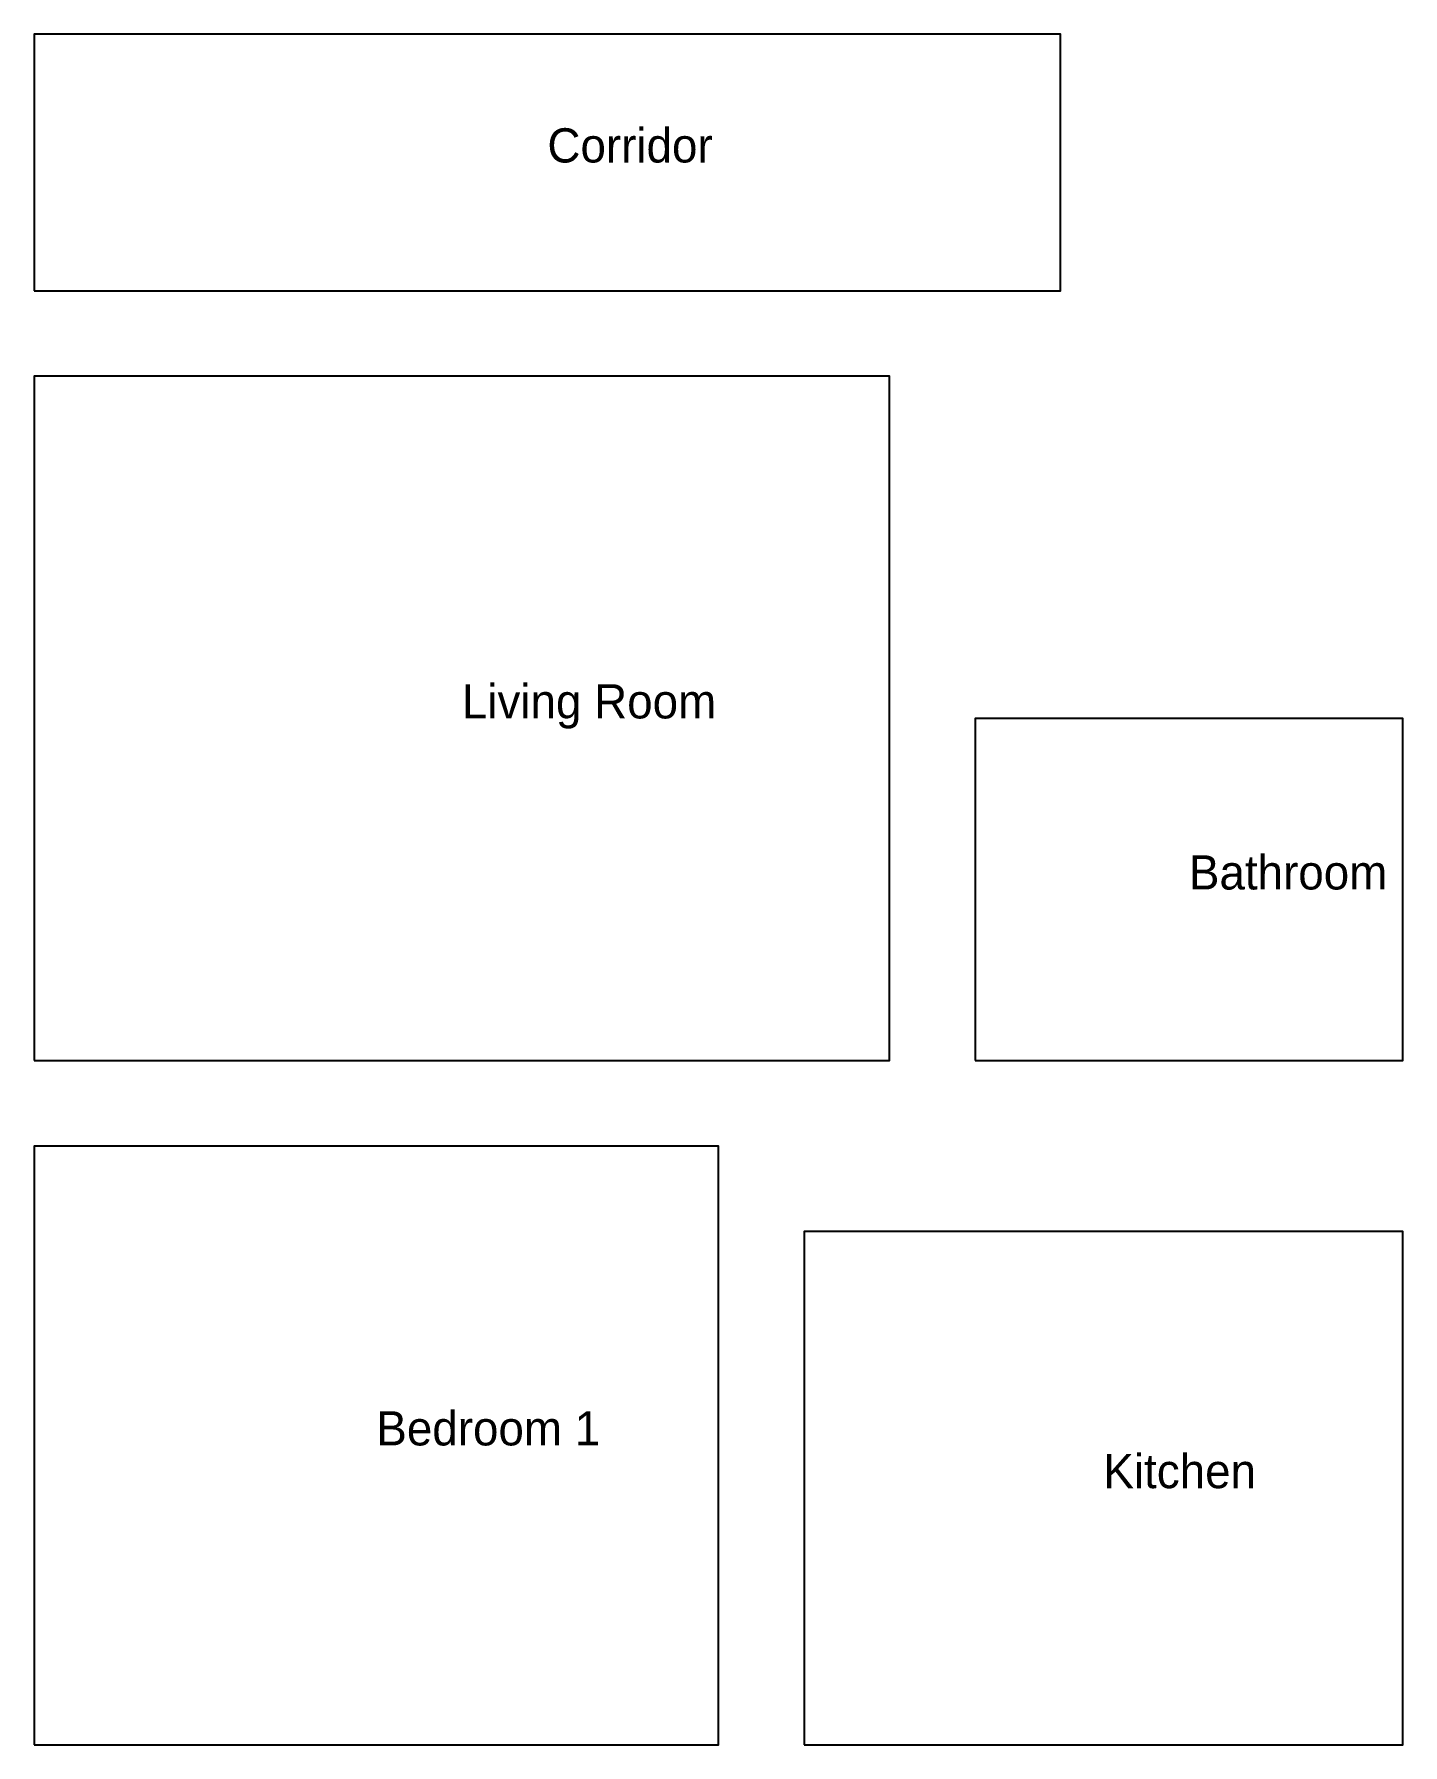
# Model space of a CAD drawing. Header units: metres. Extents: x 0 to 8000, y 0 to 10000.
import ezdxf

# ---------------------------------------------------------------- set-up
doc = ezdxf.new("R2010")
doc.units = ezdxf.units.M
doc.layers.add('A-ROOM', color=3, linetype='Continuous')

msp = doc.modelspace()

# ---------------------------------------------------------------- linework, layer by layer
at = {"layer": 'A-ROOM'}
for points in [[(0, 8500), (6000, 8500), (6000, 10000), (0, 10000)], [(0, 4000), (5000, 4000), (5000, 8000), (0, 8000)], [(5500, 4000), (8000, 4000), (8000, 6000), (5500, 6000)], [(0, 0), (4000, 0), (4000, 3500), (0, 3500)], [(4500, 0), (8000, 0), (8000, 3000), (4500, 3000)]]:
    msp.add_lwpolyline(points, close=True, dxfattribs=at)

# ---------------------------------------------------------------- texts
for s, p in [('Corridor', (3000, 9250)), ('Living Room', (2500, 6000)), ('Bathroom', (6750, 5000)), ('Bedroom 1', (2000, 1750)), ('Kitchen', (6250, 1500))]:
    msp.add_text(s, height=200, dxfattribs=at).set_placement(p)

doc.saveas('drawing.dxf')
